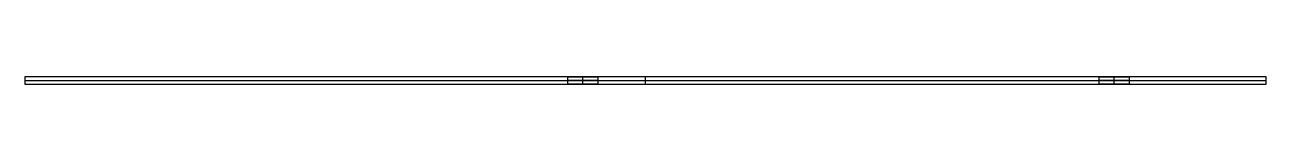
# Model space of a CAD drawing. Header units: millimetres. Extents: x -217 to 110, y -157 to -155.
import ezdxf

# ---------------------------------------------------------------- set-up
doc = ezdxf.new("R2010")
doc.units = ezdxf.units.MM
doc.header["$MEASUREMENT"] = 0
doc.layers.add('Default', color=7, linetype='Continuous', true_color=0x000000)

msp = doc.modelspace()

# ---------------------------------------------------------------- linework, layer by layer
at = {"layer": 'Default'}
for p, q in [((-217, -156, 2), (110, -156, 2)), ((-217, -156, 67), (110, -156, 67)), ((-74, -157, 25), (-74, -155, 25)), ((-70, -157, 21), (-70, -155, 21)), ((-70, -157, 29), (-70, -155, 29)), ((-66, -157, 25), (-66, -155, 25)), ((-53.5, -157, 2), (-53.5, -155, 2)), ((-53.5, -157, 67), (-53.5, -155, 67)), ((66, -157, 25), (66, -155, 25)), ((70, -157, 21), (70, -155, 21)), ((70, -157, 29), (70, -155, 29)), ((74, -157, 25), (74, -155, 25))]:
    msp.add_line(p, q, dxfattribs=at)
at = {"layer": 'Default', "extrusion": (0, 1, 0)}
for centre in [(70, 25, -156), (-70, 25, -156)]:
    msp.add_circle(centre, 4, dxfattribs=at)
at = {"layer": 'Default'}
for points in [[(110, -155, 2), (-53.5, -155, 2), (-217, -155, 2)], [(-217, -155, 2), (-217, -155, 34.5), (-217, -155, 67)], [(110, -155, 67), (-53.5, -155, 67), (-217, -155, 67)], [(-217, -155, 2), (-217, -156, 2), (-217, -157, 2)], [(-217, -155, 67), (-217, -156, 67), (-217, -157, 67)], [(110, -155, 34.5), (-53.5, -155, 34.5), (-217, -155, 34.5)], [(-217, -155, 34.5), (-217, -156, 34.5), (-217, -157, 34.5)], [(-217, -156, 2), (-217, -156, 34.5), (-217, -156, 67)], [(-53.5, -155, 2), (-53.5, -155, 34.5), (-53.5, -155, 67)], [(110, -157, 2), (110, -156, 2), (110, -155, 2)], [(110, -155, 2), (110, -155, 34.5), (110, -155, 67)], [(110, -157, 67), (110, -156, 67), (110, -155, 67)], [(110, -157, 34.5), (110, -156, 34.5), (110, -155, 34.5)], [(110, -156, 2), (110, -156, 34.5), (110, -156, 67)], [(-217, -157, 2), (-53.5, -157, 2), (110, -157, 2)], [(-217, -157, 67), (-53.5, -157, 67), (110, -157, 67)], [(-217, -157, 2), (-217, -157, 34.5), (-217, -157, 67)], [(-217, -157, 34.5), (-53.5, -157, 34.5), (110, -157, 34.5)], [(-53.5, -157, 2), (-53.5, -157, 34.5), (-53.5, -157, 67)], [(110, -157, 2), (110, -157, 34.5), (110, -157, 67)]]:
    msp.add_open_spline(points, degree=2, dxfattribs=at)
for points, knots in [([(-66, -155, 25), (-66, -155, 29), (-70, -155, 29), (-74, -155, 29), (-74, -155, 25), (-74, -155, 21), (-70, -155, 21), (-66, -155, 21), (-66, -155, 25)], [0, 0, 0, 6.283185, 6.283185, 12.566371, 12.566371, 18.849556, 18.849556, 25.132741, 25.132741, 25.132741]), ([(74, -155, 25), (74, -155, 29), (70, -155, 29), (66, -155, 29), (66, -155, 25), (66, -155, 21), (70, -155, 21), (74, -155, 21), (74, -155, 25)], [0, 0, 0, 6.283185, 6.283185, 12.566371, 12.566371, 18.849556, 18.849556, 25.132741, 25.132741, 25.132741]), ([(-66, -157, 25), (-66, -157, 21), (-70, -157, 21), (-74, -157, 21), (-74, -157, 25), (-74, -157, 29), (-70, -157, 29), (-66, -157, 29), (-66, -157, 25)], [-25.132741, -25.132741, -25.132741, -18.849556, -18.849556, -12.566371, -12.566371, -6.283185, -6.283185, 0, 0, 0]), ([(74, -157, 25), (74, -157, 21), (70, -157, 21), (66, -157, 21), (66, -157, 25), (66, -157, 29), (70, -157, 29), (74, -157, 29), (74, -157, 25)], [-25.132741, -25.132741, -25.132741, -18.849556, -18.849556, -12.566371, -12.566371, -6.283185, -6.283185, 0, 0, 0])]:
    msp.add_rational_spline(points, [1, 0.707106781187, 1, 0.707106781187, 1, 0.707106781187, 1, 0.707106781187, 1], degree=2, knots=knots, dxfattribs=at)

doc.saveas('drawing.dxf')
